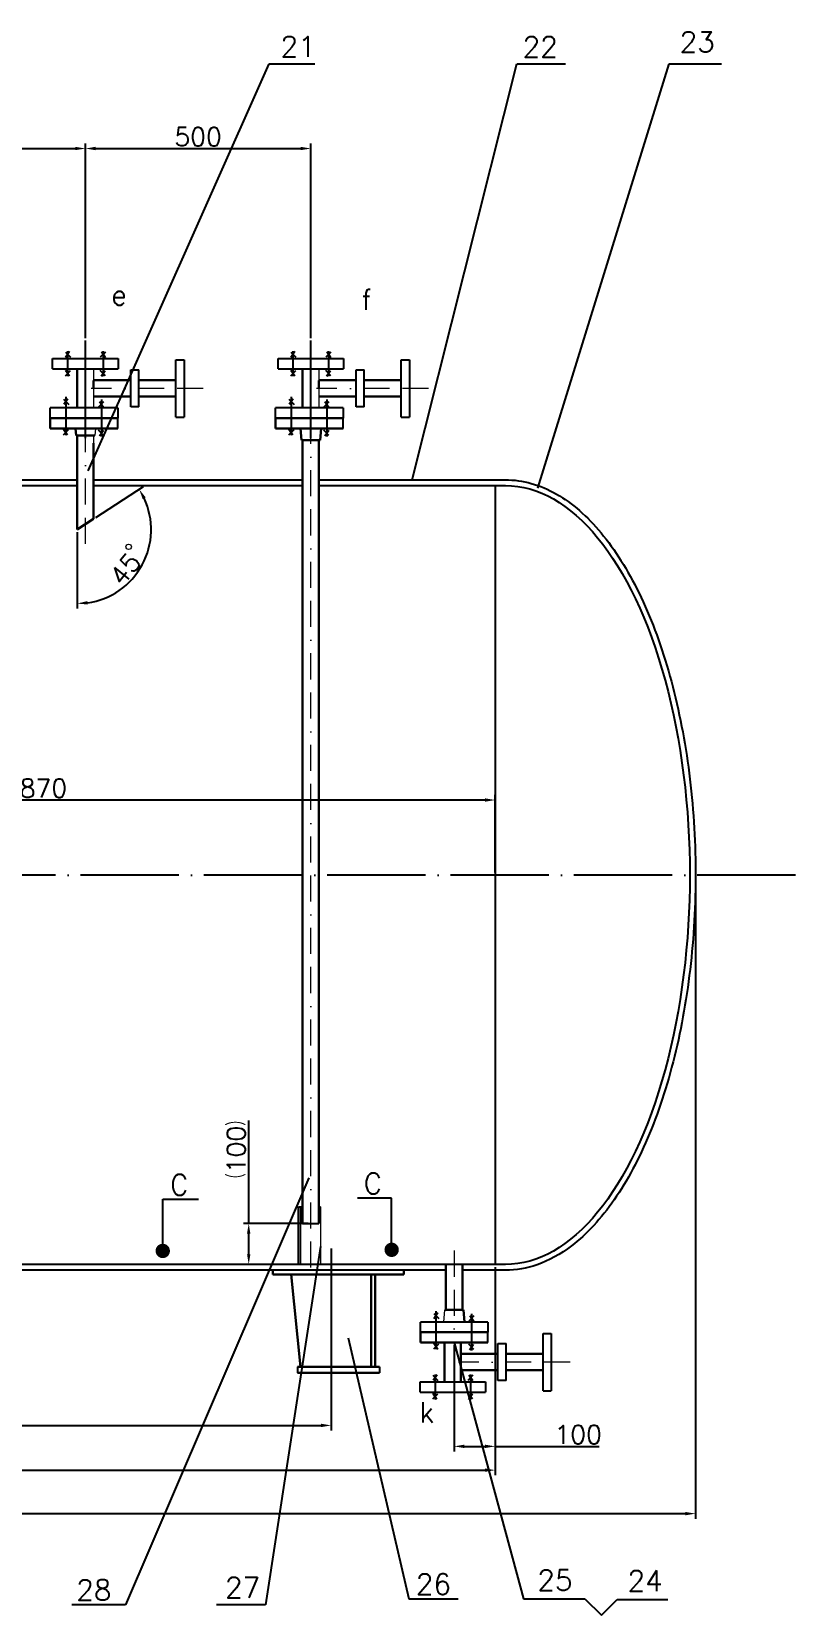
# Model space of a CAD drawing. Header units: millimetres. Extents: x 1189 to 3591, y 347 to 2928.
# Drawn here: x 1860.7 to 2047.1, y 2061.1 to 2447.4 of the extents above; entities that cross this region are included whole.
import ezdxf

# ---------------------------------------------------------------- set-up
doc = ezdxf.new("R2010")
doc.units = ezdxf.units.MM
doc.linetypes.add('ACAD_ISO04W100', pattern=[30, 24, -3, 0, -3])
doc.linetypes.add('BORDER2', pattern=[22.225, 6.35, -3.175, 6.35, -3.175, 0, -3.175])
for name, color, linetype, lineweight in [('小点划线', 7, 'BORDER2', 15), ('粗直线', 7, 'Continuous', 30), ('细直线', 7, 'Continuous', 15)]:
    doc.layers.add(name, color=color, linetype=linetype, lineweight=lineweight)
doc.layers.add('点划线', color=7, linetype='ACAD_ISO04W100')
doc.styles.get("Standard").update_dxf_attribs({"font": 'txt', "bigfont": 'gbcbig.shx'})
doc.dimstyles.new('ISO-25', dxfattribs={"dimtxt": 2.5, "dimasz": 2.5, "dimexe": 1.25, "dimexo": 0.625, "dimtad": 1, "dimtxsty": 'Standard', "dimcen": 2.5, "dimadec": 0, "dimazin": 0, "dimtfac": 1, "dimtmove": 0, "dimatfit": 3, "dimfxl": 0, "dimarcsym": 0})
doc.dimstyles.new('ISO-25$7', dxfattribs={"dimtxt": 2.5, "dimasz": 2.5, "dimexe": 1.25, "dimexo": 0, "dimtad": 1, "dimtxsty": 'Standard', "dimcen": 2.5, "dimadec": 0, "dimazin": 0, "dimtfac": 1, "dimtmove": 0, "dimatfit": 3, "dimldrblk": 'DOT', "dimfxl": 0, "dimarcsym": 0})

# ---------------------------------------------------------------- blocks, each defined once
blk = doc.blocks.new('*D8')
at = {"layer": 'Defpoints', "color": 0}
for p in [(1873.82, 2418.89), (1823.75, 2372.67), (1873.82, 2372.04)]:
    blk.add_point(p, dxfattribs=at)
at = {"layer": '细直线', "color": 0, "lineweight": -2}
for p, q in [((1823.75, 2373.29), (1823.75, 2420.14)), ((1826.25, 2418.89), (1871.32, 2418.89)), ((1873.82, 2372.67), (1873.82, 2420.14))]:
    blk.add_line(p, q, dxfattribs=at)
at = {"layer": '细直线', "color": 0}
for points in [[(1826.25, 2419.31), (1826.25, 2418.48), (1823.75, 2418.89)], [(1871.32, 2419.31), (1871.32, 2418.48), (1873.82, 2418.89)]]:
    blk.add_solid(points, dxfattribs=at)
at = {"layer": '细直线', "color": 0, "insert": (1848.79, 2421.77), "char_height": 4.5, "attachment_point": 5}
blk.add_mtext('500', dxfattribs=at)
blk = doc.blocks.new('*D9')
at = {"layer": 'Defpoints', "color": 0}
for p in [(1928.82, 2418.89), (1873.82, 2372.04), (1928.82, 2372.04)]:
    blk.add_point(p, dxfattribs=at)
at = {"layer": '细直线', "color": 0, "lineweight": -2}
for p, q in [((1873.82, 2372.67), (1873.82, 2420.14)), ((1876.32, 2418.89), (1926.32, 2418.89)), ((1928.82, 2372.67), (1928.82, 2420.14))]:
    blk.add_line(p, q, dxfattribs=at)
at = {"layer": '细直线', "color": 0}
for points in [[(1876.32, 2419.31), (1876.32, 2418.48), (1873.82, 2418.89)], [(1926.32, 2419.31), (1926.32, 2418.48), (1928.82, 2418.89)]]:
    blk.add_solid(points, dxfattribs=at)
at = {"layer": '细直线', "color": 0, "insert": (1901.32, 2421.77), "char_height": 4.5, "attachment_point": 5}
blk.add_mtext('500', dxfattribs=at)
blk = doc.blocks.new('*D10')
at = {"layer": 'Defpoints', "color": 0}
for p in [(1973.82, 2146.7), (1963.82, 2127.67), (1963.82, 2102.34)]:
    blk.add_point(p, dxfattribs=at)
at = {"layer": '细直线', "color": 0, "lineweight": -2}
for p, q in [((1973.82, 2146.07), (1973.82, 2101.09)), ((1963.82, 2127.04), (1963.82, 2101.09)), ((1966.32, 2102.34), (1971.32, 2102.34)), ((1973.82, 2102.34), (1999.21, 2102.34))]:
    blk.add_line(p, q, dxfattribs=at)
at = {"layer": '细直线', "color": 0}
for points in [[(1966.32, 2102.75), (1966.32, 2101.92), (1963.82, 2102.34)], [(1971.32, 2102.75), (1971.32, 2101.92), (1973.82, 2102.34)]]:
    blk.add_solid(points, dxfattribs=at)
at = {"layer": '细直线', "color": 0, "insert": (1994.08, 2105.21), "char_height": 4.5, "attachment_point": 5}
blk.add_mtext('100', dxfattribs=at)
blk = doc.blocks.new('*D11')
at = {"layer": 'Defpoints', "color": 0}
for p in [(1928.82, 2156.7), (1913.68, 2146.7), (1928.82, 2146.7)]:
    blk.add_point(p, dxfattribs=at)
at = {"layer": '细直线', "color": 0, "lineweight": -2}
for p, q in [((1913.68, 2156.7), (1913.68, 2181.82)), ((1928.2, 2156.7), (1912.43, 2156.7)), ((1913.68, 2149.2), (1913.68, 2154.2)), ((1928.2, 2146.7), (1912.43, 2146.7))]:
    blk.add_line(p, q, dxfattribs=at)
at = {"layer": '细直线', "color": 0}
for points in [[(1913.26, 2154.2), (1914.09, 2154.2), (1913.68, 2156.7)], [(1913.26, 2149.2), (1914.09, 2149.2), (1913.68, 2146.7)]]:
    blk.add_solid(points, dxfattribs=at)
at = {"layer": '细直线', "color": 0, "insert": (1910.68, 2174.74), "char_height": 4.5, "attachment_point": 5, "rotation": 90}
blk.add_mtext('（100）', dxfattribs=at)
blk = doc.blocks.new('*D13')
at = {"layer": 'Defpoints', "color": 0}
for p in [(1809.93, 2259.98), (1809.93, 2241.56), (1973.82, 2241.7)]:
    blk.add_point(p, dxfattribs=at)
at = {"layer": '细直线', "color": 0, "lineweight": -2}
for p, q in [((1809.93, 2242.18), (1809.93, 2261.23)), ((1971.32, 2259.98), (1812.43, 2259.98)), ((1973.82, 2242.32), (1973.82, 2261.23))]:
    blk.add_line(p, q, dxfattribs=at)
at = {"layer": '细直线', "color": 0}
for points in [[(1812.43, 2260.4), (1812.43, 2259.56), (1809.93, 2259.98)], [(1971.32, 2260.4), (1971.32, 2259.56), (1973.82, 2259.98)]]:
    blk.add_solid(points, dxfattribs=at)
at = {"layer": '细直线', "color": 0, "insert": (1861.64, 2262.85), "char_height": 4.5, "attachment_point": 5}
blk.add_mtext('1870', dxfattribs=at)
blk = doc.blocks.new('*D16')
at = {"layer": 'Defpoints', "color": 0}
for p in [(1933.82, 2134.46), (1658.82, 2121.7), (1933.82, 2107.45)]:
    blk.add_point(p, dxfattribs=at)
at = {"layer": '细直线', "color": 0, "lineweight": -2}
for p, q in [((1933.82, 2133.83), (1933.82, 2106.2)), ((1658.82, 2121.07), (1658.82, 2106.2)), ((1661.32, 2107.45), (1931.32, 2107.45))]:
    blk.add_line(p, q, dxfattribs=at)
at = {"layer": '细直线', "color": 0}
for points in [[(1661.32, 2107.86), (1661.32, 2107.03), (1658.82, 2107.45)], [(1931.32, 2107.86), (1931.32, 2107.03), (1933.82, 2107.45)]]:
    blk.add_solid(points, dxfattribs=at)
at = {"layer": '细直线', "color": 0, "insert": (1796.32, 2110.32), "char_height": 4.5, "attachment_point": 5}
blk.add_mtext('2750', dxfattribs=at)
blk = doc.blocks.new('*D17')
at = {"layer": 'Defpoints', "color": 0}
for p in [(1618.82, 2146.07), (1973.82, 2146.7), (1973.82, 2096.54)]:
    blk.add_point(p, dxfattribs=at)
at = {"layer": '细直线', "color": 0, "lineweight": -2}
for p, q in [((1618.82, 2145.45), (1618.82, 2095.29)), ((1973.82, 2146.07), (1973.82, 2095.29)), ((1621.32, 2096.54), (1971.32, 2096.54))]:
    blk.add_line(p, q, dxfattribs=at)
at = {"layer": '细直线', "color": 0}
for points in [[(1621.32, 2096.95), (1621.32, 2096.12), (1618.82, 2096.54)], [(1971.32, 2096.95), (1971.32, 2096.12), (1973.82, 2096.54)]]:
    blk.add_solid(points, dxfattribs=at)
at = {"layer": '细直线', "color": 0, "insert": (1796.32, 2099.41), "char_height": 4.5, "attachment_point": 5}
blk.add_mtext('3550', dxfattribs=at)
blk = doc.blocks.new('*D18')
at = {"layer": 'Defpoints', "color": 0}
for p in [(2022.72, 2241.7), (1550.72, 2192.55), (2022.72, 2085.93)]:
    blk.add_point(p, dxfattribs=at)
at = {"layer": '细直线', "color": 0, "lineweight": -2}
for p, q in [((2022.72, 2241.07), (2022.72, 2084.68)), ((1550.72, 2191.92), (1550.72, 2084.68)), ((1553.22, 2085.93), (2020.22, 2085.93))]:
    blk.add_line(p, q, dxfattribs=at)
at = {"layer": '细直线', "color": 0}
for points in [[(1553.22, 2086.35), (1553.22, 2085.51), (1550.72, 2085.93)], [(2020.22, 2086.35), (2020.22, 2085.51), (2022.72, 2085.93)]]:
    blk.add_solid(points, dxfattribs=at)
at = {"layer": '细直线', "color": 0, "insert": (1796.35, 2088.8), "char_height": 4.5, "attachment_point": 5}
blk.add_mtext('4720', dxfattribs=at)
blk = doc.blocks.new('*D30')
at = {"layer": 'Defpoints', "color": 0}
for p in [(1871.82, 2347.02), (1871.82, 2325.95), (1871.82, 2325.95), (1875.82, 2328.55), (1889.68, 2323.44)]:
    blk.add_point(p, dxfattribs=at)
at = {"layer": '细直线', "color": 0, "lineweight": -2}
for p, q in [((1876.35, 2328.89), (1888, 2336.45)), ((1871.82, 2325.33), (1871.82, 2306.66))]:
    blk.add_line(p, q, dxfattribs=at)
blk.add_arc((1871.82, 2325.95), 18.04, 277.9482, 25.0387, dxfattribs=at)
at = {"layer": '细直线', "color": 0}
for points in [[(1887.8, 2333.38), (1888.53, 2333.79), (1886.95, 2335.77)], [(1874.35, 2307.67), (1874.29, 2308.5), (1871.82, 2307.91)]]:
    blk.add_solid(points, dxfattribs=at)
at = {"layer": '细直线', "color": 0, "insert": (1883.55, 2316.33), "char_height": 4.5, "attachment_point": 5, "rotation": 50.6335}
blk.add_mtext('45', dxfattribs=at)

msp = doc.modelspace()

# ---------------------------------------------------------------- linework, layer by layer
for p, q in [((1868.933, 2369.23), (1870.191, 2367.973)), ((1869.933, 2369.36), (1868.987, 2367.928)), ((1869.475, 2369.444), (1869.475, 2363.343)), ((1878.716, 2369.23), (1877.459, 2367.973)), ((1877.717, 2369.36), (1878.662, 2367.928)), ((1878.175, 2369.444), (1878.175, 2363.343)), ((1923.933, 2369.23), (1925.191, 2367.973)), ((1924.933, 2369.36), (1923.987, 2367.928)), ((1924.475, 2369.444), (1924.475, 2363.343)), ((1933.716, 2369.23), (1932.459, 2367.973)), ((1932.717, 2369.36), (1933.662, 2367.928)), ((1933.175, 2369.444), (1933.175, 2363.343)), ((1865.825, 2365.14), (1865.825, 2367.64)), ((1865.825, 2367.64), (1881.825, 2367.64)), ((1865.825, 2365.14), (1881.825, 2365.14)), ((1868.933, 2363.478), (1870.191, 2364.735)), ((1869.933, 2363.347), (1868.987, 2364.78)), ((1878.716, 2363.478), (1877.459, 2364.735)), ((1877.717, 2363.347), (1878.662, 2364.78)), ((1881.825, 2367.64), (1881.825, 2365.14)), ((1884.889, 2355.877), (1884.889, 2364.877)), ((1884.889, 2364.877), (1886.889, 2364.877)), ((1886.889, 2355.877), (1886.889, 2364.877)), ((1895.889, 2353.377), (1895.889, 2367.377)), ((1895.889, 2367.377), (1897.889, 2367.377)), ((1897.889, 2367.377), (1897.889, 2353.377)), ((1920.825, 2365.14), (1920.825, 2367.64)), ((1920.825, 2367.64), (1936.825, 2367.64)), ((1920.825, 2365.14), (1936.825, 2365.14)), ((1923.933, 2363.478), (1925.191, 2364.735)), ((1924.933, 2363.347), (1923.987, 2364.78)), ((1933.716, 2363.478), (1932.459, 2364.735)), ((1932.717, 2363.347), (1933.662, 2364.78)), ((1936.825, 2367.64), (1936.825, 2365.14)), ((1939.889, 2355.877), (1939.889, 2364.877)), ((1939.889, 2364.877), (1941.889, 2364.877)), ((1941.889, 2355.877), (1941.889, 2364.877)), ((1950.889, 2353.377), (1950.889, 2367.377)), ((1950.889, 2367.377), (1952.889, 2367.377)), ((1952.889, 2367.377), (1952.889, 2353.377)), ((1868.483, 2357.727), (1869.741, 2356.47)), ((1869.483, 2357.857), (1868.537, 2356.425)), ((1869.025, 2358.294), (1869.025, 2348.958)), ((1878.266, 2357.094), (1877.009, 2355.837)), ((1877.267, 2357.225), (1878.212, 2355.792)), ((1877.725, 2357.642), (1877.725, 2348.641)), ((1923.483, 2357.727), (1924.741, 2356.47)), ((1924.483, 2357.857), (1923.537, 2356.425)), ((1924.025, 2358.294), (1924.025, 2348.958)), ((1933.266, 2357.094), (1932.009, 2355.837)), ((1932.267, 2357.225), (1933.212, 2355.792)), ((1932.725, 2357.642), (1932.725, 2348.641)), ((1865.222, 2353.114), (1865.222, 2355.614)), ((1881.722, 2355.614), (1865.222, 2355.614)), ((1865.222, 2353.114), (1881.722, 2353.114)), ((1881.722, 2353.114), (1865.825, 2353.114)), ((1881.722, 2355.614), (1881.722, 2353.114)), ((1881.722, 2350.614), (1881.722, 2353.114)), ((1886.889, 2355.877), (1884.889, 2355.877)), ((1895.889, 2353.377), (1897.889, 2353.377)), ((1920.222, 2353.114), (1920.222, 2355.614)), ((1936.722, 2355.614), (1920.222, 2355.614)), ((1936.722, 2353.114), (1920.825, 2353.114)), ((1936.722, 2355.614), (1936.722, 2353.114)), ((1936.722, 2350.614), (1936.722, 2353.114)), ((1941.889, 2355.877), (1939.889, 2355.877)), ((1950.889, 2353.377), (1952.889, 2353.377)), ((1868.474, 2349.068), (1869.732, 2350.325)), ((1869.474, 2348.938), (1868.528, 2350.37)), ((1878.266, 2348.933), (1877.009, 2350.191)), ((1877.267, 2348.803), (1878.212, 2350.235)), ((1923.474, 2349.068), (1924.732, 2350.325)), ((1924.474, 2348.938), (1923.528, 2350.37)), ((1933.266, 2348.933), (1932.009, 2350.191)), ((1932.267, 2348.803), (1933.212, 2350.235)), ((1846.755, 2338.096), (1871.825, 2338.096)), ((1875.825, 2338.096), (1880.825, 2338.096)), ((1876.825, 2338.096), (1885.825, 2338.096)), ((1885.825, 2338.096), (1926.825, 2338.096)), ((1930.825, 2338.096), (1976.325, 2338.096)), ((1845.894, 2336.696), (1871.825, 2336.696)), ((1875.825, 2336.696), (1880.825, 2336.696)), ((1876.825, 2336.696), (1885.825, 2336.696)), ((1885.825, 2336.696), (1926.825, 2336.696)), ((1930.825, 2336.696), (1976.325, 2336.696)), ((1973.825, 2336.696), (1973.825, 2146.696)), ((1925.825, 2160.784), (1926.825, 2160.784)), ((1926.825, 2156.696), (1930.825, 2156.696)), ((1976.325, 2146.696), (1618.825, 2146.696)), ((1961.825, 2145.296), (1720.825, 2145.296)), ((1966.825, 2146.696), (1960.825, 2146.696)), ((1976.325, 2145.296), (1965.825, 2145.296)), ((1955.575, 2130.17), (1955.575, 2132.67)), ((1972.075, 2132.67), (1955.575, 2132.67)), ((1958.836, 2134.783), (1960.093, 2133.525)), ((1959.835, 2134.913), (1958.89, 2133.48)), ((1959.377, 2135.35), (1959.377, 2126.013)), ((1968.619, 2134.15), (1967.361, 2132.893)), ((1967.619, 2134.28), (1968.565, 2132.848)), ((1968.077, 2134.697), (1968.077, 2125.696)), ((1972.075, 2132.67), (1972.075, 2130.17)), ((1972.075, 2130.17), (1956.177, 2130.17)), ((1972.075, 2127.67), (1972.075, 2130.17)), ((1985.516, 2115.899), (1985.516, 2129.899)), ((1985.516, 2129.899), (1987.516, 2129.899)), ((1987.516, 2129.899), (1987.516, 2115.899)), ((1958.827, 2126.123), (1960.084, 2127.381)), ((1959.826, 2125.993), (1958.881, 2127.426)), ((1968.619, 2125.989), (1967.361, 2127.246)), ((1967.619, 2125.858), (1968.565, 2127.291)), ((1974.516, 2118.399), (1974.516, 2127.399)), ((1974.516, 2127.399), (1976.516, 2127.399)), ((1976.516, 2118.399), (1976.516, 2127.399)), ((1925.572, 2121.696), (1925.572, 2120.296)), ((1945.572, 2121.696), (1945.572, 2120.296)), ((1955.497, 2115.594), (1955.497, 2118.094)), ((1955.497, 2118.094), (1971.497, 2118.094)), ((1958.606, 2119.684), (1959.863, 2118.427)), ((1959.605, 2119.814), (1958.66, 2118.382)), ((1959.147, 2119.898), (1959.147, 2113.796)), ((1968.388, 2119.684), (1967.131, 2118.427)), ((1967.389, 2119.814), (1968.334, 2118.382)), ((1967.847, 2119.898), (1967.847, 2113.796)), ((1971.497, 2118.094), (1971.497, 2115.594)), ((1976.516, 2118.399), (1974.516, 2118.399)), ((1955.497, 2115.594), (1971.497, 2115.594)), ((1958.606, 2113.931), (1959.863, 2115.189)), ((1959.605, 2113.801), (1958.66, 2115.233)), ((1968.388, 2113.931), (1967.131, 2115.189)), ((1967.389, 2113.801), (1968.334, 2115.233)), ((1985.516, 2115.899), (1987.516, 2115.899)), ((1995.71, 2065.171), (1999.755, 2061.126)), ((1999.755, 2061.126), (2003.606, 2064.976)), ((2003.606, 2064.976), (2015.932, 2064.976))]:
    msp.add_line(p, q)
at = {"extrusion": (0, 0, -1)}
msp.add_ellipse((1976.325, 2241.696), major_axis=(0, 95), ratio=0.4736842, start_param=6.2831853, end_param=9.424778, dxfattribs=at)
msp.add_open_spline([(1976.325, 2338.096), (1978.442, 2338.096), (1980.558, 2337.799), (1984.733, 2336.625), (1986.791, 2335.748), (1992.637, 2332.401), (1996.292, 2329.205), (2003.059, 2321.067), (2006.172, 2316.123), (2011.698, 2304.793), (2014.11, 2298.407), (2018.097, 2284.587), (2019.671, 2277.153), (2021.888, 2261.701), (2022.53, 2253.682), (2022.843, 2237.562), (2022.515, 2229.461), (2020.907, 2213.682), (2019.627, 2206.005), (2016.194, 2191.555), (2014.041, 2184.782), (2008.984, 2172.559), (2006.082, 2167.109), (1999.683, 2157.868), (1996.186, 2154.076), (1989.772, 2149.18), (1986.953, 2147.625), (1981.521, 2145.744), (1978.924, 2145.296), (1976.325, 2145.296)], degree=3, knots=[6.2831853, 6.2831853, 6.2831853, 6.2831853, 6.4156097, 6.4156097, 6.5480341, 6.5480341, 6.8010128, 6.8010128, 7.0539914, 7.0539914, 7.3069701, 7.3069701, 7.5599488, 7.5599488, 7.8129274, 7.8129274, 8.0659061, 8.0659061, 8.3188848, 8.3188848, 8.5718634, 8.5718634, 8.8248421, 8.8248421, 9.0778207, 9.0778207, 9.2621998, 9.2621998, 9.424778, 9.424778, 9.424778, 9.424778])
at = {"layer": '小点划线'}
for p, q in [((1902.536, 2360.377), (1875.23, 2360.377)), ((1957.536, 2360.377), (1930.23, 2360.377)), ((1873.825, 2322.503), (1873.825, 2355.792)), ((1928.825, 2145.94), (1928.825, 2354.651)), ((1963.825, 2150.073), (1963.825, 2126.353)), ((1992.164, 2122.899), (1964.858, 2122.899))]:
    msp.add_line(p, q, dxfattribs=at)
at = {"layer": '点划线'}
for p, q in [((1873.825, 2348.267), (1873.825, 2372.042)), ((1928.825, 2348.267), (1928.825, 2372.042)), ((2047.091, 2241.696), (1549.372, 2241.696)), ((1933.825, 2150.566), (1933.825, 2118.353))]:
    msp.add_line(p, q, dxfattribs=at)
at = {"layer": '粗直线'}
for p, q in [((1871.825, 2365.14), (1871.825, 2355.614)), ((1926.825, 2365.14), (1926.825, 2355.614)), ((1884.889, 2362.377), (1875.825, 2362.377)), ((1875.825, 2362.315), (1875.825, 2360.399)), ((1895.889, 2362.377), (1886.889, 2362.377)), ((1939.889, 2362.377), (1930.825, 2362.377)), ((1930.825, 2362.315), (1930.825, 2360.399)), ((1950.889, 2362.377), (1941.889, 2362.377)), ((1884.889, 2358.377), (1875.825, 2358.377)), ((1895.889, 2358.377), (1886.889, 2358.377)), ((1939.889, 2358.377), (1930.825, 2358.377)), ((1950.889, 2358.377), (1941.889, 2358.377)), ((1881.722, 2353.114), (1865.222, 2353.114)), ((1865.222, 2353.114), (1865.222, 2351.114)), ((1865.222, 2353.114), (1865.222, 2350.614)), ((1936.722, 2353.114), (1920.222, 2353.114)), ((1920.222, 2353.114), (1920.222, 2351.114)), ((1920.222, 2353.114), (1920.222, 2350.614)), ((1865.222, 2350.614), (1881.722, 2350.614)), ((1871.405, 2350.614), (1871.525, 2348.931)), ((1871.525, 2348.931), (1876.125, 2348.931)), ((1871.825, 2348.931), (1871.825, 2347.015)), ((1920.222, 2350.614), (1936.722, 2350.614)), ((1926.323, 2350.614), (1926.525, 2347.79)), ((1931.327, 2350.614), (1931.125, 2347.79)), ((1871.825, 2347.015), (1871.825, 2325.95)), ((1875.825, 2347.015), (1875.825, 2328.547)), ((1926.525, 2347.79), (1931.125, 2347.79)), ((1926.825, 2347.79), (1926.825, 2345.874)), ((1926.825, 2347.79), (1926.825, 2156.696)), ((1930.825, 2347.79), (1930.825, 2156.696)), ((1871.825, 2325.95), (1875.825, 2328.547)), ((1925.825, 2160.784), (1925.825, 2146.696)), ((1919.572, 2144.296), (1919.572, 2145.296)), ((1924.077, 2144.296), (1919.572, 2144.296)), ((1924.077, 2144.296), (1926.333, 2121.696)), ((1924.077, 2144.296), (1943.572, 2144.296)), ((1943.572, 2121.696), (1943.572, 2144.296)), ((1943.572, 2144.296), (1944.572, 2144.296)), ((1951.572, 2144.296), (1944.572, 2144.296)), ((1944.572, 2121.696), (1944.572, 2144.296)), ((1951.572, 2144.296), (1951.572, 2145.296)), ((1961.825, 2135.604), (1961.825, 2146.696)), ((1965.825, 2135.604), (1965.825, 2146.696)), ((1965.825, 2135.604), (1965.825, 2137.52)), ((1966.125, 2135.604), (1961.525, 2135.604)), ((1966.334, 2132.67), (1966.125, 2135.604)), ((1972.075, 2130.17), (1955.575, 2130.17)), ((1955.575, 2130.17), (1955.575, 2128.17)), ((1955.575, 2130.17), (1955.575, 2127.67)), ((1955.575, 2127.67), (1972.075, 2127.67)), ((1961.453, 2127.662), (1961.453, 2118.094)), ((1965.453, 2127.662), (1965.453, 2118.094)), ((1974.516, 2124.899), (1965.453, 2124.899)), ((1985.516, 2124.899), (1976.516, 2124.899)), ((1925.572, 2121.696), (1945.572, 2121.696)), ((1974.516, 2120.899), (1965.453, 2120.899)), ((1985.516, 2120.899), (1976.516, 2120.899)), ((1925.572, 2120.296), (1945.572, 2120.296))]:
    msp.add_line(p, q, dxfattribs=at)
at = {"layer": '细直线'}
for p, q in [((1875.825, 2365.14), (1875.825, 2355.614)), ((1930.825, 2365.14), (1930.825, 2355.614)), ((1875.825, 2348.931), (1875.825, 2347.015)), ((1876.245, 2350.614), (1876.125, 2348.931)), ((1930.825, 2347.79), (1930.825, 2345.874)), ((1926.325, 2160.784), (1926.325, 2146.696)), ((1931.175, 2160.784), (1930.825, 2160.784)), ((1931.175, 2160.784), (1931.175, 2146.696)), ((1961.825, 2135.604), (1961.825, 2137.52)), ((1961.315, 2132.67), (1961.525, 2135.604)), ((1965.453, 2124.837), (1965.453, 2122.921))]:
    msp.add_line(p, q, dxfattribs=at)
msp.add_circle((1884.371, 2321.739), 0.66, dxfattribs=at)

# ---------------------------------------------------------------- texts
at = {"char_height": 5, "attachment_point": 1}
for s, insert, width in [('21', (1921.442, 2446.251), 36.30301), ('22', (1980.542, 2446.207), 36.30301), ('23', (2018.863, 2447.391), 36.30301), ('e', (1880.098, 2385.649), 30.3652), ('f', (1941.21, 2384.545), 30.3652), ('C', (1894.482, 2168.635), 30.3652), ('C', (1941.705, 2168.965), 30.3652), ('k', (1955.315, 2113.136), 30.3652), ('27', (1907.917, 2070.428), 36.30301), ('26', (1954.471, 2071.242), 36.30301), ('25', (1984.133, 2072.217), 36.30301), ('24', (2006.151, 2072.041), 36.30301), ('28', (1871.591, 2069.816), 36.30301)]:
    msp.add_mtext(s, dxfattribs=dict(at, insert=insert, width=width))

# ---------------------------------------------------------------- dimensions: what is measured, and where the dimension line sits
at = {"layer": '细直线'}
for base, p1, p2, picture, middle in [((1873.825, 2418.894), (1823.746, 2372.667), (1873.825, 2372.042), '*D8', (1848.786, 2421.769)), ((1928.825, 2418.894), (1873.825, 2372.042), (1928.825, 2372.042), '*D9', (1901.325, 2421.769))]:
    dim = msp.add_linear_dim(base=base, p1=p1, p2=p2, text='500', dimstyle='ISO-25', override={"dimtxt": 4.5}, dxfattribs=at)
    dim.commit()
    dim.dimension.update_dxf_attribs({"geometry": picture, "text_midpoint": middle})
dim = msp.add_angular_dim_2l(base=(1889.685, 2323.438), line1=((1871.825, 2347.015), (1871.825, 2325.95)), line2=((1871.825, 2325.95), (1875.825, 2328.547)), text='45', dimstyle='ISO-25', override={"dimtxt": 4.5}, dxfattribs=at)
dim.commit()
dim.dimension.update_dxf_attribs({"geometry": '*D30', "text_midpoint": (1885.769, 2314.51), "dimtype": 162})
for base, p1, p2, text, picture, middle in [((1809.932, 2259.979), (1973.825, 2241.696), (1809.932, 2241.559), '1870', '*D13', (1861.639, 2259.979)), ((2022.725, 2085.929), (1550.725, 2192.548), (2022.725, 2241.696), '4720', '*D18', (1796.352, 2085.929)), ((1973.825, 2096.536), (1618.825, 2146.071), (1973.825, 2146.696), '3550', '*D17', (1796.325, 2096.536)), ((1963.825, 2102.335), (1973.825, 2146.696), (1963.825, 2127.67), '100', '*D10', (1994.083, 2102.335)), ((1933.825, 2107.446), (1658.825, 2121.696), (1933.825, 2134.46), '2750', '*D16', (1796.325, 2107.446))]:
    dim = msp.add_linear_dim(base=base, p1=p1, p2=p2, text=text, dimstyle='ISO-25', override={"dimtxt": 4.5}, dxfattribs=at)
    dim.commit()
    dim.dimension.update_dxf_attribs({"geometry": picture, "text_midpoint": middle, "dimtype": 160})
dim = msp.add_linear_dim(base=(1913.677, 2146.696), p1=(1928.825, 2156.696), p2=(1928.825, 2146.696), angle=90, text='（100）', dimstyle='ISO-25', override={"dimtxt": 4.5}, dxfattribs=at)
dim.commit()
dim.dimension.update_dxf_attribs({"geometry": '*D11', "text_midpoint": (1913.677, 2174.741), "dimtype": 160})

# ---------------------------------------------------------------- leaders
for points in [[(1874.532, 2340.3), (1918.682, 2439.578), (1929.845, 2439.578)], [(1953.575, 2338.096), (1979.084, 2439.578), (1991.029, 2439.578)], [(1984.238, 2336.018), (2016.268, 2439.578), (2029.054, 2439.578)], [(1928.34, 2167.849), (1883.564, 2063.665), (1870.543, 2063.665)], [(1931.175, 2151.064), (1917.777, 2063.665), (1905.837, 2063.665)], [(1937.966, 2128.784), (1952.736, 2065.171), (1964.824, 2065.171)], [(1963.825, 2127.67), (1980.71, 2065.171), (1995.71, 2065.171)]]:
    msp.add_leader(points, dimstyle='ISO-25$7', override={"dimtad": 0, "dimldrblk": 'None'})
for points in [[(1892.693, 2150.004), (1892.693, 2162.612), (1901.39, 2162.612)], [(1948.564, 2150.28), (1948.564, 2162.888), (1940.235, 2162.888)]]:
    msp.add_leader(points, dimstyle='ISO-25$7', override={"dimasz": 3.5, "dimgap": 0.625, "dimtad": 0}, dxfattribs=at)

doc.saveas('drawing.dxf')
